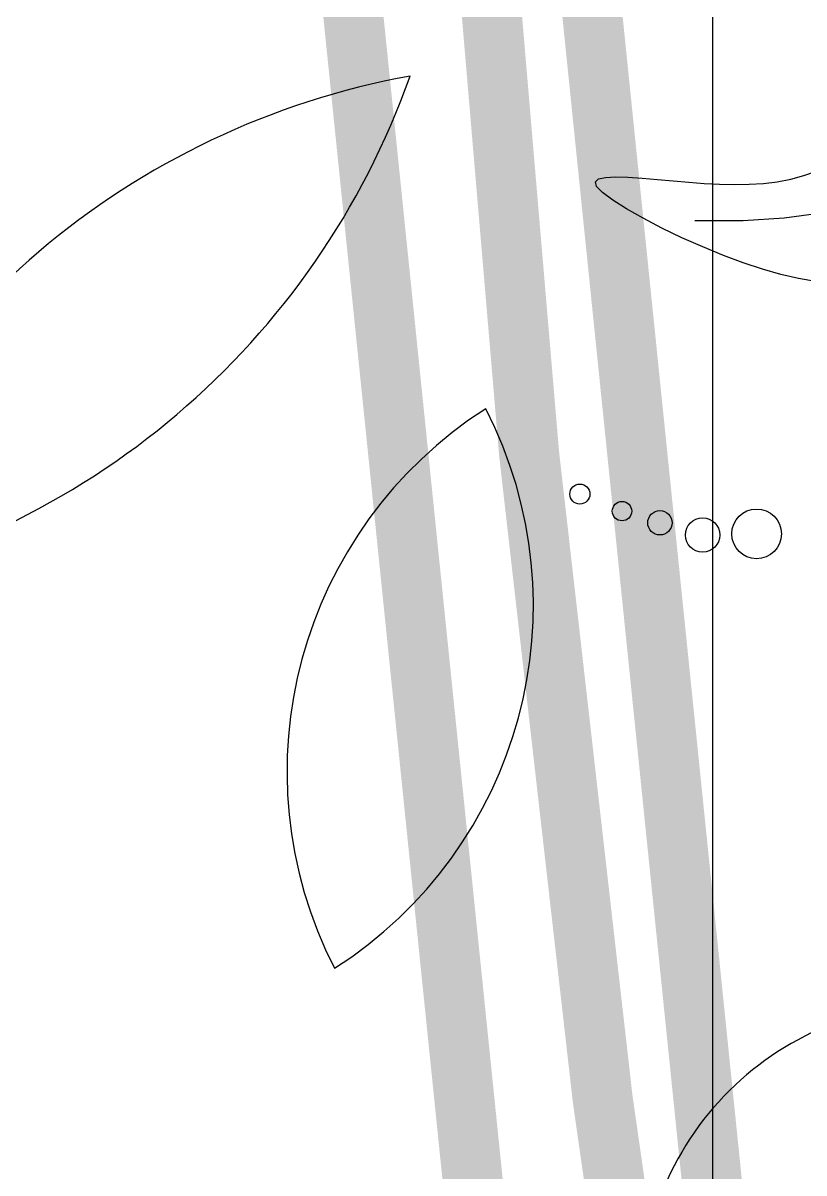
# Model space of a CAD drawing. Header units: millimetres. Extents: x -1030105 to 906887, y -616134 to 1220667.
# Drawn here: x -102164 to -101514, y 517518 to 518476 of the extents above; entities that cross this region are included whole.
import ezdxf
from ezdxf.enums import TextEntityAlignment as Align

# ---------------------------------------------------------------- set-up
doc = ezdxf.new("R2010")
doc.units = ezdxf.units.MM
doc.header["$MEASUREMENT"] = 0
for name, pattern in [('CENTER', [2, 1.25, -0.25, 0.25, -0.25]), ('DASH', [0.35, 0.25, -0.1]), ('DASHED', [0.75, 0.5, -0.25])]:
    doc.linetypes.add(name, pattern=pattern)
doc.layers.add('A-Furniture', color=143, linetype='Continuous')
doc.layers.add('A-Tree', color=98, linetype='Continuous')
doc.layers.add('A-Wall', color=6, linetype='Continuous', lineweight=9)
doc.styles.add('Arial_Bold', font='arialbd.ttf')

# ---------------------------------------------------------------- blocks, each defined once
blk = doc.blocks.new('FUR')
at = {"layer": 'A-Furniture', "color": 8, "linetype": 'DASH', "lineweight": 9, "ltscale": 1000, "const_width": 50}
blk.add_lwpolyline([(-33574.116996225, 38198.03701352875), (-3.274180926382542e-10, 38211.88251353393), (0, 0), (-7049.126603505938, -1.164153218269348e-10, -0.3011393681377011), (-23981.73349209089, -18888.11748647457), (-49064.43265007329, -18888.11748647457, -0.06124952190979967), (-52473.9447657284, -15923.13210822688), (-52473.9447657284, -15923.13210822688, -0.127607782766149), (-56769.0085550223, -7888.247632739716), (-57047.06649999994, -6235.426486474578, -0.1924218543560013), (-53256.03130311794, 9916.925028712954), (-55726.52506250713, 11649.12232822133, -0.09220963238652186), (-52805.8425345454, 17542.93784715806, -0.09579334497253111), (-54512.04080293298, 23938.01559452759, -0.1077169431674273), (-53957.97341630229, 28268.68321032356, -0.2285839789093287), (-47025.84992466056, 33492.16687116434, 0.2045490622853214), (-42688.61020563537, 36230.61212708103, 0.1311708844373413), (-42047.51066320275, 38025.4441493589, -0.3035398224954187), (-39524.66233420366, 41042.55836063065, -0.3273425619805889)], format="xyb", close=True, dxfattribs=at)
blk = doc.blocks.new('12PPLT11')
at = {"color": 0, "linetype": 'ByBlock'}
for centre, radius, start, end in [((0.3598354177220173, 0.250708288638009), 0.1178019166666666, 100.3005050002654, 160.4476489979855), ((0.2277621677220623, 0.40603612197134), 0.1178019166666666, 280.3005050002654, 340.4476489979855), ((0.3845051677220681, 0.2631555386379887), 0.06404974999999999, 122.5817349989141, 207.1799880000926), ((0.2930371677221117, 0.2878682053046759), 0.06404974999999999, 302.5817349989142, 27.17998800009267), ((0.4176426677220206, 0.1840275386380199), 0.04460749999999999, 59.98145399876235, 155.6675900021344), ((0.399313917722111, 0.2410311219713037), 0.04460749999999999, 239.9814539987623, 335.6675900021344)]:
    blk.add_arc(centre, radius, start, end, dxfattribs=at)
blk = doc.blocks.new('CAY8')
at = {"color": 0, "linetype": 'ByBlock'}
for p, q in [((431.9758734344377, -156.7109746490296), (431.4503149786051, -165.8552617106452)), ((376.8819142050797, -169.2649639540086), (373.7723600083209, -162.8540628821775)), ((395.9589562065903, -159.0910969608431), (400.5633279555641, -177.0514141016229)), ((379.5284764288463, -175.925965149012), (376.8819142050797, -169.2649639540086)), ((431.4503149786051, -165.8552617106452), (430.3741714736989, -175.4247192066814)), ((381.6901484105347, -182.8745814775957), (379.5284764288463, -175.925965149012)), ((430.3741714736989, -175.4247192066814), (428.7474429201775, -185.4381046818944)), ((383.407598364096, -190.0983079535345), (381.6901484105347, -182.8745814775957)), ((400.5633279555641, -177.0514141016229), (404.3856186690336, -198.5006284188039)), ((428.7474429201775, -185.4381046818944), (426.5701293179754, -195.9141756822191)), ((384.7371361242567, -197.5721345893817), (383.407598364096, -190.0983079535345)), ((385.7350715252851, -205.2710513987386), (384.7371361242567, -197.5721345893817)), ((404.3856186690336, -198.5006284188039), (407.291310408853, -223.9451927653918)), ((426.5701293179754, -195.9141756822191), (423.8422306667653, -206.8716897524773)), ((386.4577144018422, -213.1700483954028), (385.7350715252851, -205.2710513987386)), ((423.8422306667653, -206.8716897524773), (420.5887735597225, -218.2585427049034)), ((386.961374588851, -221.2441155928445), (386.4577144018422, -213.1700483954028)), ((420.5887735597225, -218.2585427049034), (416.9348909622659, -229.739183419877)), ((387.3023619202522, -229.4682430042067), (386.961374588851, -221.2441155928445)), ((387.5369862306416, -237.8174206428284), (387.3023619202522, -229.4682430042067)), ((416.9348909622659, -229.739183419877), (413.0307424338407, -240.9071990453867)), ((387.7267712288176, -246.2114080524316), (387.5369862306416, -237.8174206428284)), ((413.0307424338407, -240.9071990453867), (409.0264875327139, -251.3561767281772)), ((387.9540961162656, -254.3490428971545), (387.7267712288176, -246.2114080524316)), ((388.3065539695908, -261.8739323716491), (387.9540961162656, -254.3490428971545)), ((409.0264875327139, -251.3561767281772), (405.0722858179379, -260.6797036170228)), ((388.8717378644815, -268.4296836701087), (388.3065539695908, -261.8739323716491)), ((405.0722858179379, -260.6797036170228), (401.3182968481724, -268.4713668582099)), ((389.7372408767569, -273.6599039869234), (388.8717378644815, -268.4296836701087)), ((390.9906560827603, -277.2082005162865), (389.7372408767569, -273.6599039869234)), ((397.91468018247, -274.3247536005128), (395.0115953794248, -277.8334509907418)), ((401.3182968481724, -268.4713668582099), (397.91468018247, -274.3247536005128)), ((392.7195765582455, -278.7181804529155), (390.9906560827603, -277.2082005162865)), ((395.0115953794248, -277.8334509907418), (392.7195765582455, -278.7181804529155))]:
    blk.add_line(p, q, dxfattribs=at)
for centre, radius in [((568.5563992446641, -172.5816360717126), 13.16945528490697), ((572.4329677525548, -200.9910889743751), 9.131262557783701), ((568.5563992446641, -224.2351730879072), 6.458236968624959), ((564.6798047540524, -244.8965916661891), 5.165368789029579), ((558.2188225969676, -268.1406946390034), 5.324531751637381)]:
    blk.add_circle(centre, radius, dxfattribs=at)
blk = doc.blocks.new('CÂY')
at = {"layer": 'A-Tree', "color": 8, "ltscale": 10, "xscale": 1.569782766103746, "yscale": 1.569782766103746, "zscale": 1.569782766103746, "rotation": 263.4853596317483}
blk.add_blockref('CAY8', (-11989.33999173625, 9795.025505653233), dxfattribs=at)
at = {"layer": 'A-Tree', "color": 8, "ltscale": 10, "xscale": 5600, "yscale": 5600, "zscale": 5600}
blk.add_blockref('12PPLT11', (-14545.43000591021, 7267.315998716513), dxfattribs=at)
blk = doc.blocks.new('BỐ TRÍ LAY OUT')
at = {"layer": 'A-Furniture', "color": 3}
for name, p in [('CÂY', (4286.75486311756, 4469.288343299762)), ('FUR', (48783.7433631176, 18654.71482977469))]:
    blk.add_blockref(name, p, dxfattribs=at)
blk = doc.blocks.new('*U1487')
at = {"color": 8, "linetype": 'CENTER', "ltscale": 500}
blk.add_line((-6401.947800033063, 7821.122373916886), (-6401.947800033064, 8224.897619178022), dxfattribs=at)
at = {"style": 'Arial_Bold'}
blk.add_attdef('TRUC', text='', height=2.5, dxfattribs=at).set_placement((-6401.947800032925, 7811.817619178007), align=Align.MIDDLE_CENTER)
blk = doc.blocks.new('TRỤC')
at = {"color": 0, "xscale": 199.9999999999901, "yscale": 199.9999999999901, "zscale": 199.9999999999901}
blk.add_blockref('*U1487', (1280389.560006549, -1575802.327948784), dxfattribs=at)
blk = doc.blocks.new('TƯỜNG KIẾN TRÚC')
at = {"color": 0, "linetype": 'DASH', "ltscale": 1000, "const_width": 50}
blk.add_lwpolyline([(-51499.23377862526, -53235.29282352049, -0.1786191053957846), (-54896.73269433202, -44447.30900000851), (-57112.21089955815, -44447.30900000862, -0.02155110565457903), (-57295.81949999952, -42836.67899503955), (-57296.31014499976, -41114.18555226841)], format="xyb", dxfattribs=at)
blk = doc.blocks.new('KIẾN TRÚC')
h = blk.add_hatch(color=9)
h.dxf.hatch_style = 1
edge = h.paths.add_edge_path(flags=16)
edge.add_line((62281.95049999998, 27412.02927138517), (55232.82389649404, 27412.02927138505))
edge.add_arc((32545.50878812408, 30716.66293956665), 22926.72829924391, 284.53695158247865, 351.7125813344091, ccw=False)
edge.add_line((38300.21700792988, 8523.911784915952), (13217.51784992669, 8523.911784910597))
edge.add_arc((23753.10182550838, 24110.84943410289), 18813.58963585476, 227.7677182561868, 235.9442986410003, ccw=False)
edge.add_arc((7788.819823088517, 12733.3910908635), 4187.039666959467, 236.0590124962323, 322.4360737019827, ccw=False)
edge.add_arc((13873.5970987339, 18503.25729619298), 12505.26566685072, 190.8327360748526, 227.6605687844487, ccw=False)
edge.add_arc((25477.52443721271, 20792.18331255531), 24332.69085544715, 180.6832153365221, 190.991126688788, ccw=False)
edge.add_arc((3282.93561756362, 20557.21277457592), 2137.084471138149, 101.08076224722828, 181.479400931386, ccw=False)
edge.add_line((2872.204064266523, 22654.45611475036), (4986.06665855035, 23013.11448664329))
edge.add_arc((28039.69241930227, 24288.4119512235), 23088.87273861522, 153.2014320220877, 183.1663029992741, ccw=False)
edge.add_arc((10232.26976538847, 40544.64471371844), 6483.106001901682, 182.8401094538115, 244.3962742115525, ccw=False)
edge.add_arc((-6425.00274742386, 39970.86676714511), 10185.26120742048, 1.420812516492314, 26.70695635716553)
edge.add_arc((10590.58143904217, 49414.25633883046), 9292.69259551461, 144.7133172211654, 211.5754885360199, ccw=False)
edge.add_arc((-12326.15115191392, 64090.21360378864), 17935.64217367859, 328.7375359512051, 356.1899532233969)
edge.add_arc((16735.32676788772, 62308.59922571364), 11181.04393981935, 84.1243873636841, 176.9761863570094, ccw=False)
edge.add_arc((20708.98128665387, 99752.52490135818), 26473.21942281876, 263.8653720447036, 288.4869561324928)
edge.add_arc((35667.35201082098, 54479.70646712999), 21207.13938727637, 73.35106851793267, 108.03023985438841, ccw=False)
edge.add_arc((44765.46109434243, 84516.17499720305), 10177.42256554817, 252.7258710955127, 285.7130125077479)
edge.add_arc((49658.99676799333, 68415.98596348311), 6655.601145545619, 49.49953772748103, 108.7311152981473, ccw=False)
edge.add_arc((48035.04809900769, 66009.84854850778), 9545.540963997893, -2.328829575281418, 51.46764420018991, ccw=False)
edge.add_line((57572.70516659174, 65621.96975748474), (49483.50000000001, 65623.9117849106))
edge.add_line((49483.50000000001, 65623.9117849106), (62281.95049999965, 65623.9117849191))
edge.add_line((62281.95049999965, 65623.9117849191), (62281.95049999998, 27412.02927138517))
h.paths.add_polyline_path([(0, 77895.5), (64428.50000000001, 77895.5), (64428.50000000001, -0.577250000089407), (-1.792749999687658, 0.577250000089407)])
at = {"color": 3}
blk.add_blockref('TRỤC', (5188.757962470409, 8718.304113260703), dxfattribs=at)
at = {"layer": 'A-Wall'}
blk.add_blockref('TƯỜNG KIẾN TRÚC', (62285.79396247002, 65615.61311326921), dxfattribs=at)

msp = doc.modelspace()

# ---------------------------------------------------------------- linework, layer by layer
at = {"color": 1, "linetype": 'DASHED', "ltscale": 1000, "const_width": 50}
msp.add_lwpolyline([(-78070.66649622499, 561486.5662849139), (-44496.54950000049, 561500.4117849191), (-44496.54950000002, 523288.5292713852), (-51545.67610350606, 523288.5292713851, -0.3011393681377011), (-68478.28299209109, 504400.4117849106), (-93560.98215007345, 504400.4117849106, -0.06124952190979967), (-96970.49426572846, 507365.3971631583), (-95985.65071073879, 508253.6354169543, -0.1789094553322439), (-99393.28219433251, 517053.1027849106), (-101543.616, 517053.1027849106, -0.1924218543560013), (-97752.580803118, 533205.4543000981), (-100223.0745625073, 534937.6515996065, -0.09220963238652186), (-97302.3920345456, 540831.4671185432, -0.09579334497253111), (-99008.59030293307, 547226.5448659128, -0.1077169431674273), (-98454.52291630238, 551557.2124817087, -0.2285839789093287), (-91522.39942466054, 556780.6961425495, 0.2045490622853214), (-87185.15970563545, 559519.1413984662, 0.1311708844373413), (-86544.06016320275, 561313.9734207441, -0.3035398224954187), (-84021.21183420374, 564331.0876320158, -0.3273425619805889)], format="xyb", close=True, dxfattribs=at)

# ---------------------------------------------------------------- block references
at = {"color": 3}
for name, p in [('KIẾN TRÚC', (-106778.5, 495876.5)), ('BỐ TRÍ LAY OUT', (-93480.29286311776, 504642.1131132607))]:
    msp.add_blockref(name, p, dxfattribs=at)

doc.saveas('drawing.dxf')
